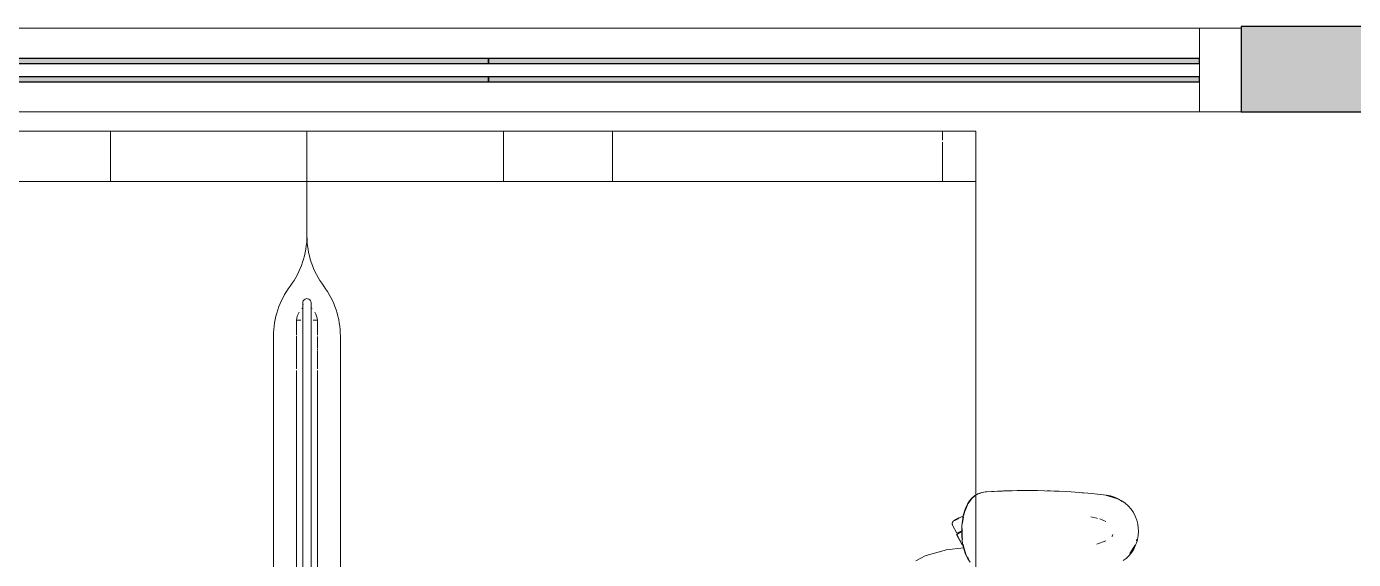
# Model space of a CAD drawing. Header units: millimetres. Extents: x 155927 to 295199, y -4084 to 97293.
# Drawn here: x 200450 to 202037, y 12973 to 13610 of the extents above; entities that cross this region are included whole.
import ezdxf

# ---------------------------------------------------------------- set-up
doc = ezdxf.new("R2010")
doc.units = ezdxf.units.MM
doc.header["$MEASUREMENT"] = 0
for name, color, linetype, lineweight in [('A-GLAZ-CURT', 7, 'CONTINUOUS', 9), ('A-GLAZ-CWMG', 7, 'CONTINUOUS', 9), ('A-WALL-PATT', 7, 'CONTINUOUS', 9), ('G-IMPT', 8, 'CONTINUOUS', 9), ('I-FURN', 8, 'CONTINUOUS', 9), ('I-WALL', 7, 'CONTINUOUS', 9)]:
    doc.layers.add(name, color=color, linetype=linetype, lineweight=lineweight)

msp = doc.modelspace()

# ---------------------------------------------------------------- hatches: boundary and pattern name
at = {"layer": 'A-GLAZ-CURT'}
h = msp.add_hatch(color=256, dxfattribs=at)
h.paths.add_polyline_path([(200361, 13543.6), (201002.8, 13543.6), (201002.8, 13549.6), (200102.8, 13549.6), (200102.8, 13543.6)], flags=0)
h.paths.add_polyline_path([(200661.2, 13565.6), (201002.8, 13565.6), (201002.8, 13571.6), (200102.8, 13571.6), (200102.8, 13565.6), (200361, 13565.6)], flags=0)
h = msp.add_hatch(color=256, dxfattribs=at)
h.paths.add_polyline_path([(201852.8, 13543.6), (201852.8, 13549.6), (201002.8, 13549.6), (201002.8, 13543.6)], flags=0)
h.paths.add_polyline_path([(201852.8, 13565.6), (201852.8, 13571.6), (201002.8, 13571.6), (201002.8, 13565.6)], flags=0)
at = {"layer": 'A-WALL-PATT'}
h = msp.add_hatch(color=256, dxfattribs=at)
h.paths.add_polyline_path([(203512.8, 13507.6), (203790.8, 13507.6), (203790.8, 13609.6), (203512.8, 13609.6)], flags=0)
h.paths.add_polyline_path([(202502.8, 13507.6), (202502.8, 13609.6), (201902.8, 13609.6), (201902.8, 13507.6)], flags=0)
h.paths.add_polyline_path([(198059.8, 13507.6), (198302.8, 13507.6), (198302.8, 13609.6), (198059.8, 13609.6), (198059.8, 13607.6)], flags=0)

# ---------------------------------------------------------------- linework, layer by layer
at = {"layer": 'A-GLAZ-CURT', "lineweight": 30}
for p, q in [((201002.8, 13571.6), (200102.8, 13571.6)), ((201852.8, 13571.6), (201002.8, 13571.6)), ((201002.8, 13571.6), (201002.8, 13565.6)), ((201002.8, 13565.6), (201002.8, 13571.6)), ((201852.8, 13565.6), (201852.8, 13571.6)), ((200102.8, 13565.6), (201002.8, 13565.6)), ((201002.8, 13565.6), (201852.8, 13565.6)), ((201002.8, 13549.6), (200102.8, 13549.6)), ((200102.8, 13543.6), (201002.8, 13543.6)), ((201852.8, 13549.6), (201002.8, 13549.6)), ((201002.8, 13549.6), (201002.8, 13543.6)), ((201002.8, 13543.6), (201002.8, 13549.6)), ((201002.8, 13543.6), (201852.8, 13543.6)), ((201852.8, 13543.6), (201852.8, 13549.6))]:
    msp.add_line(p, q, dxfattribs=at)
at = {"layer": 'A-GLAZ-CWMG'}
for p, q in [((200102.8, 13607.6), (201002.8, 13607.6)), ((201002.8, 13607.6), (201852.8, 13607.6)), ((200102.8, 13507.6), (201002.8, 13507.6)), ((201002.8, 13507.6), (201852.8, 13507.6))]:
    msp.add_line(p, q, dxfattribs=at)
at = {"layer": 'A-GLAZ-CWMG', "lineweight": 20}
for p, q in [((201902.8, 13607.6), (201852.8, 13607.6)), ((201852.8, 13607.6), (201852.8, 13507.6)), ((201902.8, 13507.6), (201902.8, 13607.6)), ((201852.8, 13507.6), (201902.8, 13507.6))]:
    msp.add_line(p, q, dxfattribs=at)
at = {"layer": 'G-IMPT'}
for p, q in [((201575.4, 13039.1), (201578.1, 13043.2)), ((201581.3, 13046.4), (201576, 13039.6)), ((201578.1, 13043.2), (201580.7, 13046.2)), ((201584.5, 13049.3), (201580.7, 13046.2)), ((201585.7, 13049.7), (201581.3, 13046.4)), ((201585.7, 13050), (201584.5, 13049.3)), ((201587.9, 13051.2), (201585.7, 13050)), ((201586.9, 13050.6), (201585.7, 13049.7)), ((201593.1, 13053), (201586.9, 13050.6)), ((201587.9, 13051.2), (201591.6, 13052.6)), ((201592.9, 13053), (201591.6, 13052.6)), ((201592.9, 13053), (201595.3, 13053.4)), ((201593.1, 13053), (201596.9, 13053.6)), ((201596.9, 13053.7), (201595.3, 13053.4)), ((201618.7, 13054.8), (201596.9, 13053.7)), ((201617.5, 13054.7), (201596.9, 13053.7)), ((201596.9, 13053.7), (201598.6, 13053.8)), ((201618.7, 13054.8), (201598.6, 13053.8)), ((201638.9, 13055.3), (201617.5, 13054.7)), ((201629.1, 13055.1), (201617.5, 13054.7)), ((201617.5, 13054.7), (201618.7, 13054.8)), ((201638.9, 13055.3), (201618.7, 13054.8)), ((201638.9, 13055.3), (201629.1, 13055.1)), ((201629.1, 13055.1), (201648.3, 13055.3)), ((201659.1, 13055.2), (201629.1, 13055.1)), ((201636.9, 13055.2), (201635, 13055.2)), ((201639.8, 13055.2), (201636.9, 13055.2)), ((201659.1, 13055.2), (201638.9, 13055.3)), ((201659.1, 13055.2), (201648.3, 13055.3)), ((201659.1, 13055.2), (201667.5, 13055)), ((201679.3, 13054.7), (201667.5, 13055)), ((201672.5, 13054.9), (201671, 13054.9)), ((201674.4, 13054.8), (201672.5, 13054.9)), ((201679.3, 13054.7), (201685.3, 13054.4)), ((201699.4, 13053.6), (201685.3, 13054.4)), ((201704.5, 13053.3), (201699.4, 13053.6)), ((201704.5, 13053.3), (201719.6, 13052)), ((201712.7, 13052.6), (201714.4, 13052.4)), ((201719.6, 13052), (201723.7, 13051.7)), ((201723.7, 13051.7), (201741.6, 13049.8)), ((201741.1, 13049.8), (201753.6, 13045.9)), ((201741.1, 13049.8), (201744.4, 13048.8)), ((201741.6, 13049.8), (201746.7, 13048.9)), ((201750.1, 13047.7), (201741.7, 13049.6)), ((201753.6, 13045.9), (201744.4, 13048.8)), ((201751.5, 13047.4), (201746.7, 13048.9)), ((201750.1, 13047.7), (201758.2, 13044)), ((201755.8, 13045.6), (201751.5, 13047.4)), ((201755.8, 13045.6), (201760.2, 13043.1)), ((201760.3, 13042.4), (201758.2, 13044)), ((201764.3, 13040.1), (201760.2, 13043.1)), ((201571.9, 13030.7), (201570.4, 13025.2)), ((201571.9, 13029.6), (201571.2, 13026.1)), ((201571.9, 13029.6), (201574.2, 13035.2)), ((201571.9, 13030.7), (201573.4, 13035)), ((201575.4, 13039.1), (201573.4, 13035)), ((201576, 13039.6), (201574.2, 13035.2)), ((201764.3, 13040.1), (201767.8, 13036.9)), ((201771.1, 13033.1), (201767.8, 13036.9)), ((201773.9, 13028.9), (201771.1, 13033.1)), ((201773.9, 13028.9), (201776.1, 13024.8)), ((201568.7, 13006.8), (201568.9, 13013.2)), ((201569.4, 13019.3), (201568.9, 13013.2)), ((201569.4, 13019.3), (201570.4, 13025.2)), ((201569.8, 13019.6), (201569.6, 13016.4)), ((201570.6, 13023.4), (201569.8, 13019.6)), ((201723, 13023.8), (201722.9, 13023.8)), ((201722.9, 13023.8), (201730.4, 13022.2)), ((201731.1, 13022), (201730.4, 13022.2)), ((201740.8, 13018.2), (201734, 13021.5)), ((201776.1, 13024.8), (201777.9, 13020)), ((201779.2, 13015.2), (201777.9, 13020)), ((201779.2, 13015.2), (201779.8, 13010.7)), ((201568.8, 13002.3), (201568.7, 13006.8)), ((201568.8, 13002.3), (201569.3, 12995)), ((201569.2, 13009.9), (201569.1, 13006.8)), ((201569.3, 12999.6), (201569.1, 13006.8)), ((201569.3, 12999.6), (201569.7, 12996.9)), ((201730.4, 12991.1), (201740.9, 12995.2)), ((201748.4, 13000.8), (201748.1, 13000.3)), ((201749.4, 13003), (201748.4, 13000.8)), ((201777.5, 12995.1), (201778.1, 12997.2)), ((201778.8, 12996.8), (201778.3, 12994.7)), ((201779.7, 13001.8), (201778.8, 12996.8)), ((201780, 13006.8), (201779.7, 13001.8)), ((201780, 13006.8), (201779.8, 13010.7)), ((201547.6, 12983.8), (201526.2, 12977.8)), ((201547.6, 12983.8), (201549.9, 12984.5)), ((201571.1, 12986.9), (201549.9, 12984.5)), ((201570.5, 12988.2), (201569.3, 12995)), ((201570.5, 12990.7), (201571, 12987.4)), ((201571.4, 12984.3), (201570.5, 12988.2)), ((201571, 12987.4), (201574, 12978)), ((201571.4, 12984.3), (201573.2, 12979.2)), ((201573.2, 12979.2), (201575.4, 12974.6)), ((201768.9, 12977.9), (201772, 12981.9)), ((201775.9, 12990), (201769.6, 12980.1)), ((201773.7, 12986.3), (201769.6, 12980.1)), ((201774.3, 12985.4), (201772, 12981.9)), ((201775.9, 12990), (201773.7, 12986.3)), ((201776.6, 12989.9), (201774.3, 12985.4)), ((201776.6, 12989.9), (201778.3, 12994.7)), ((201525.1, 12977.2), (201513.9, 12971.2)), ((201526.2, 12977.8), (201525.1, 12977.2)), ((201574, 12978), (201575.5, 12975.5)), ((201575.4, 12974.6), (201576.2, 12973.2)), ((201575.8, 12975.1), (201576.6, 12973.6)), ((201578.6, 12969.7), (201576.2, 12973.2)), ((201765.3, 12974.3), (201761.9, 12971.7)), ((201768.9, 12977.9), (201765.3, 12974.3))]:
    msp.add_line(p, q, dxfattribs=at)
at = {"layer": 'I-FURN'}
for p, q in [((200785.7, 13484.6), (199985.7, 13484.6)), ((199985.7, 13484.6), (200785.7, 13484.6)), ((201545.7, 13484.6), (200025.7, 13484.6)), ((200420.7, 13484.6), (200550.7, 13484.6)), ((200550.7, 13484.6), (201020.7, 13484.6)), ((200550.7, 13424.6), (200550.7, 13484.6)), ((200550.7, 13424.6), (200550.7, 13484.6)), ((200785.7, 13359.6), (200785.7, 13484.6)), ((200785.7, 13484.6), (200785.7, 13359.6)), ((201585.7, 13484.6), (200785.7, 13484.6)), ((200785.7, 13484.6), (200785.7, 13359.6)), ((200785.7, 13359.6), (200785.7, 13484.6)), ((200785.7, 13484.6), (201585.7, 13484.6)), ((201020.7, 13484.6), (201151, 13484.6)), ((201020.7, 13424.6), (201020.7, 13484.6)), ((201020.7, 13424.6), (201020.7, 13484.6)), ((201151, 13484.6), (201585.7, 13484.6)), ((201151, 13424.6), (201151, 13484.6)), ((201151, 13424.6), (201151, 13484.6)), ((201585.7, 13484.6), (201545.7, 13484.6)), ((201545.7, 13474), (201545.7, 13484.6)), ((201545.7, 13474), (201545.7, 13484.6)), ((201545.7, 13424.6), (201545.7, 13471.7)), ((201545.7, 13424.6), (201545.7, 13471.7)), ((201585.7, 13424.6), (201585.7, 13484.6)), ((201585.7, 13424.6), (201585.7, 13484.6)), ((201585.7, 12084.6), (201585.7, 13484.6)), ((201585.7, 13484.6), (201585.7, 12084.6)), ((200025.7, 13424.6), (201545.7, 13424.6)), ((200550.7, 13424.6), (200420.7, 13424.6)), ((201020.7, 13424.6), (200550.7, 13424.6)), ((201151, 13424.6), (201020.7, 13424.6)), ((201585.7, 13424.6), (201151, 13424.6)), ((201546.2, 13424.6), (201585.7, 13424.6)), ((200780.7, 13279.6), (200780.7, 13279.5)), ((200780.7, 13279.5), (200780.7, 13279.4)), ((200780.7, 13279.4), (200780.7, 13279)), ((200780.7, 13279), (200780.7, 13278.6)), ((200780.7, 13278.6), (200780.7, 13278)), ((200780.7, 13278), (200780.7, 13277.3)), ((200780.7, 13277.3), (200780.7, 13276.5)), ((200780.7, 13276.5), (200780.7, 13275.5)), ((200780.7, 13275.5), (200780.7, 13274.4)), ((200780.7, 13274.4), (200780.7, 13273.2)), ((200780.7, 13273.2), (200780.7, 13271.9)), ((200780.7, 13271.9), (200780.7, 13270.5)), ((200780.7, 13270.5), (200780.7, 13268.9)), ((200780.7, 13268.9), (200780.7, 13267.3)), ((200780.7, 13267.3), (200780.7, 13265.5)), ((200780.7, 13265.5), (200780.7, 13263.6)), ((200790.7, 13279.5), (200790.7, 13279.6)), ((200790.7, 13279.6), (200790.7, 13279.6)), ((200790.7, 13279.3), (200790.7, 13279.5)), ((200790.7, 13278.9), (200790.7, 13279.3)), ((200790.7, 13278.4), (200790.7, 13278.9)), ((200790.7, 13277.8), (200790.7, 13278.4)), ((200790.7, 13277.1), (200790.7, 13277.8)), ((200790.7, 13276.2), (200790.7, 13277.1)), ((200790.7, 13275.2), (200790.7, 13276.2)), ((200790.7, 13274.1), (200790.7, 13275.2)), ((200790.7, 13272.9), (200790.7, 13274.1)), ((200790.7, 13271.5), (200790.7, 13272.9)), ((200790.7, 13270.1), (200790.7, 13271.5)), ((200790.7, 13268.5), (200790.7, 13270.1)), ((200790.7, 13266.8), (200790.7, 13268.5)), ((200790.7, 13265), (200790.7, 13266.8)), ((200790.7, 13263.1), (200790.7, 13265)), ((200773.1, 13253.1), (200773.1, 13254.1)), ((200778.4, 13258.7), (200773.2, 13258.7)), ((200773.2, 13241.1), (200773.2, 13258.7)), ((200780.7, 13263.6), (200780.7, 13261.6)), ((200780.7, 13261.6), (200780.7, 13259.5)), ((200780.7, 13259.5), (200780.7, 13257.3)), ((200780.7, 13257.3), (200780.7, 13255.1)), ((200780.7, 13255.1), (200780.7, 13252.7)), ((200780.7, 13252.7), (200780.7, 13250.3)), ((200780.7, 13250.3), (200780.7, 13247.7)), ((200790.7, 13261.1), (200790.7, 13263.1)), ((200790.7, 13259), (200790.7, 13261.1)), ((200790.7, 13256.7), (200790.7, 13259)), ((200790.7, 13254.4), (200790.7, 13256.7)), ((200790.7, 13252.1), (200790.7, 13254.4)), ((200790.7, 13249.6), (200790.7, 13252.1)), ((200790.7, 13247), (200790.7, 13249.6)), ((200798.2, 13258.7), (200793, 13258.7)), ((200798.2, 13258.7), (200798.2, 13241.1)), ((200798.2, 13254.1), (200798.2, 13253.1)), ((200745.7, 12535.9), (200745.7, 13239.6)), ((200745.7, 13239.6), (200745.7, 12535.9)), ((200773.2, 13223.9), (200773.2, 13239.8)), ((200780.7, 13247.7), (200780.7, 13245.1)), ((200780.7, 13245.1), (200780.7, 13242.4)), ((200780.7, 13242.4), (200780.7, 13239.7)), ((200780.7, 13239.7), (200780.7, 13236.8)), ((200780.7, 13236.8), (200780.7, 13234)), ((200780.7, 13234), (200780.7, 13231)), ((200790.7, 13244.4), (200790.7, 13247)), ((200790.7, 13241.7), (200790.7, 13244.4)), ((200790.7, 13238.9), (200790.7, 13241.7)), ((200790.7, 13236.1), (200790.7, 13238.9)), ((200790.7, 13233.2), (200790.7, 13236.1)), ((200790.7, 13230.2), (200790.7, 13233.2)), ((200798.2, 13239.2), (200798.2, 13225)), ((200825.7, 13239.6), (200825.7, 12535.9)), ((200825.7, 12535.9), (200825.7, 13239.6)), ((200773.1, 13219.2), (200773.1, 13224.1)), ((200773.2, 13200.7), (200773.2, 13218.5)), ((200780.7, 13231), (200780.7, 13228)), ((200780.7, 13228), (200780.7, 13225)), ((200780.7, 13225), (200780.7, 13221.9)), ((200780.7, 13221.9), (200780.7, 13218.8)), ((200780.7, 13218.8), (200780.7, 13215.6)), ((200790.7, 13227.2), (200790.7, 13230.2)), ((200790.7, 13224.2), (200790.7, 13227.2)), ((200790.7, 13221.1), (200790.7, 13224.2)), ((200790.7, 13217.9), (200790.7, 13221.1)), ((200790.7, 13214.8), (200790.7, 13217.9)), ((200798.2, 13224.1), (200798.2, 13222.6)), ((200798.2, 13221.7), (200798.2, 13219.2)), ((200798.2, 13218.5), (200798.2, 13200.7)), ((200780.7, 13215.6), (200780.7, 13212.5)), ((200780.7, 13212.5), (200780.7, 13209.3)), ((200780.7, 13209.3), (200780.7, 13206)), ((200780.7, 13206), (200780.7, 13202.8)), ((200780.7, 13202.8), (200780.7, 13199.6)), ((200790.7, 13211.6), (200790.7, 13214.8)), ((200790.7, 13208.4), (200790.7, 13211.6)), ((200790.7, 13205.2), (200790.7, 13208.4)), ((200790.7, 13201.9), (200790.7, 13205.2)), ((200790.7, 13198.7), (200790.7, 13201.9)), ((200773.1, 12360.5), (200773.1, 13198.7)), ((200780.7, 13199.6), (200780.7, 13198.7)), ((200780.7, 13198.7), (200780.7, 12360.5)), ((200790.7, 12360.5), (200790.7, 13198.7)), ((200798.2, 13198.7), (200798.2, 12360.5)), ((201557.3, 13016.1), (201557.4, 13016.3)), ((201557.3, 13016), (201557.3, 13016.1)), ((201557.3, 13015.8), (201557.3, 13016)), ((201557.3, 13015.7), (201557.3, 13015.8)), ((201557.4, 13015.5), (201557.3, 13015.7)), ((201557.4, 13016.8), (201557.5, 13016.9)), ((201557.4, 13016.6), (201557.4, 13016.8)), ((201557.4, 13016.5), (201557.4, 13016.6)), ((201557.4, 13016.3), (201557.4, 13016.5)), ((201557.4, 13015.3), (201557.4, 13015.5)), ((201557.4, 13015.2), (201557.4, 13015.3)), ((201557.4, 13015), (201557.4, 13015.2)), ((201557.5, 13014.9), (201557.4, 13015)), ((201557.5, 13017.1), (201557.6, 13017.2)), ((201557.5, 13016.9), (201557.5, 13017.1)), ((201557.5, 13014.7), (201557.5, 13014.9)), ((201557.6, 13014.6), (201557.5, 13014.7)), ((201557.6, 13017.4), (201557.7, 13017.5)), ((201557.6, 13017.2), (201557.6, 13017.4)), ((201557.6, 13014.4), (201557.6, 13014.6)), ((201557.7, 13014.3), (201557.6, 13014.4)), ((201557.7, 13017.5), (201557.8, 13017.7)), ((201557.7, 13014.1), (201557.7, 13014.3)), ((201557.8, 13014), (201557.7, 13014.1)), ((201557.8, 13017.7), (201557.9, 13017.8)), ((201557.8, 13014), (201563, 13004.3)), ((201557.9, 13018), (201558, 13018.1)), ((201557.9, 13017.8), (201557.9, 13018)), ((201558, 13018.1), (201558.1, 13018.2)), ((201558.1, 13018.2), (201558.2, 13018.4)), ((201558.2, 13018.4), (201558.3, 13018.5)), ((201558.3, 13018.5), (201558.4, 13018.6)), ((201558.4, 13018.6), (201558.5, 13018.7)), ((201558.5, 13018.7), (201558.7, 13018.8)), ((201558.7, 13018.8), (201558.8, 13018.9)), ((201558.8, 13018.9), (201558.9, 13019)), ((201558.9, 13019), (201559, 13019.1)), ((201559, 13019.1), (201559.2, 13019.2)), ((201559.2, 13019.2), (201559.3, 13019.3)), ((201559.3, 13019.3), (201559.4, 13019.4)), ((201559.4, 13019.4), (201559.5, 13019.4)), ((201559.5, 13019.4), (201559.6, 13019.5)), ((201559.6, 13019.5), (201559.5, 13019.4)), ((201559.5, 13019.4), (201559.5, 13019.4)), ((201559.5, 13019.4), (201559.5, 13019.4)), ((201559.5, 13019.4), (201559.5, 13019.4)), ((201559.6, 13019.5), (201559.7, 13019.5)), ((201559.7, 13019.5), (201559.6, 13019.5)), ((201559.7, 13019.5), (201559.8, 13019.6)), ((201559.9, 13019.6), (201559.7, 13019.5)), ((201559.8, 13019.6), (201560, 13019.7)), ((201560.1, 13019.7), (201559.9, 13019.6)), ((201560, 13019.7), (201560.2, 13019.8)), ((201560.3, 13019.9), (201560.1, 13019.7)), ((201560.2, 13019.8), (201560.5, 13019.9)), ((201560.6, 13020), (201560.3, 13019.9)), ((201560.5, 13019.9), (201560.8, 13020.1)), ((201560.9, 13020.2), (201560.6, 13020)), ((201560.8, 13020.1), (201561.1, 13020.3)), ((201561.3, 13020.4), (201560.9, 13020.2)), ((201561.1, 13020.3), (201561.5, 13020.5)), ((201561.7, 13020.6), (201561.3, 13020.4)), ((201561.5, 13020.5), (201561.9, 13020.7)), ((201562.1, 13020.8), (201561.7, 13020.6)), ((201561.9, 13020.7), (201562.3, 13020.9)), ((201562.6, 13021.1), (201562.1, 13020.8)), ((201562.3, 13020.9), (201562.8, 13021.2)), ((201563.1, 13021.3), (201562.6, 13021.1)), ((201562.8, 13021.2), (201563.3, 13021.5)), ((201563.6, 13021.6), (201563.1, 13021.3)), ((201563.3, 13021.5), (201563.9, 13021.7)), ((201564.2, 13021.9), (201563.6, 13021.6)), ((201563.9, 13021.7), (201564.4, 13022.1)), ((201564.8, 13022.2), (201564.2, 13021.9)), ((201565.4, 13022.6), (201564.8, 13022.2)), ((201566.1, 13022.9), (201565.4, 13022.6)), ((201566.8, 13023.3), (201566.1, 13022.9)), ((201567.5, 13023.7), (201566.8, 13023.3)), ((201568.2, 13024.1), (201567.5, 13023.7)), ((201569, 13024.5), (201568.2, 13024.1)), ((201569.8, 13024.9), (201569, 13024.5)), ((201570.6, 13025.4), (201569.8, 13024.9)), ((201562.6, 13003), (201569.2, 12990.6)), ((201562.8, 13003), (201568.1, 13005.9)), ((201569.3, 12990.7), (201562.8, 13003)), ((201563, 13004.3), (201568.6, 13007.3)), ((201569.4, 12990.7), (201569.3, 12990.7))]:
    msp.add_line(p, q, dxfattribs=at)
for centre, radius, start, end in [((200685.7, 13359.6), 100, 323.1301, 0), ((200685.7, 13359.6), 100, 323.1301, 0), ((200885.7, 13359.6), 100, 180, 216.8699), ((200885.7, 13359.6), 100, 180, 216.8699), ((200845.7, 13239.6), 100, 143.1301, 180), ((200845.7, 13239.6), 100, 143.1301, 180), ((200725.7, 13239.6), 100, 0, 36.8699), ((200725.7, 13239.6), 100, 0, 36.8699), ((200785.7, 13279.6), 5, 353.0848, 201.8252), ((200796.6, 13256.4), 23.6, 149.1436, 174.3336), ((200785.7, 13266.8), 8.51, 125.5405, 136.5486), ((200785.7, 13266.8), 8.51, 43.4514, 54.4595), ((200774.7, 13256.4), 23.6, 5.6664, 30.8564)]:
    msp.add_arc(centre, radius, start, end, dxfattribs=at)
at = {"layer": 'I-WALL', "lineweight": 30}
for p, q in [((202502.8, 13609.6), (201902.8, 13609.6)), ((201902.8, 13609.6), (201902.8, 13507.6)), ((201902.8, 13507.6), (202502.8, 13507.6))]:
    msp.add_line(p, q, dxfattribs=at)

doc.saveas('drawing.dxf')
